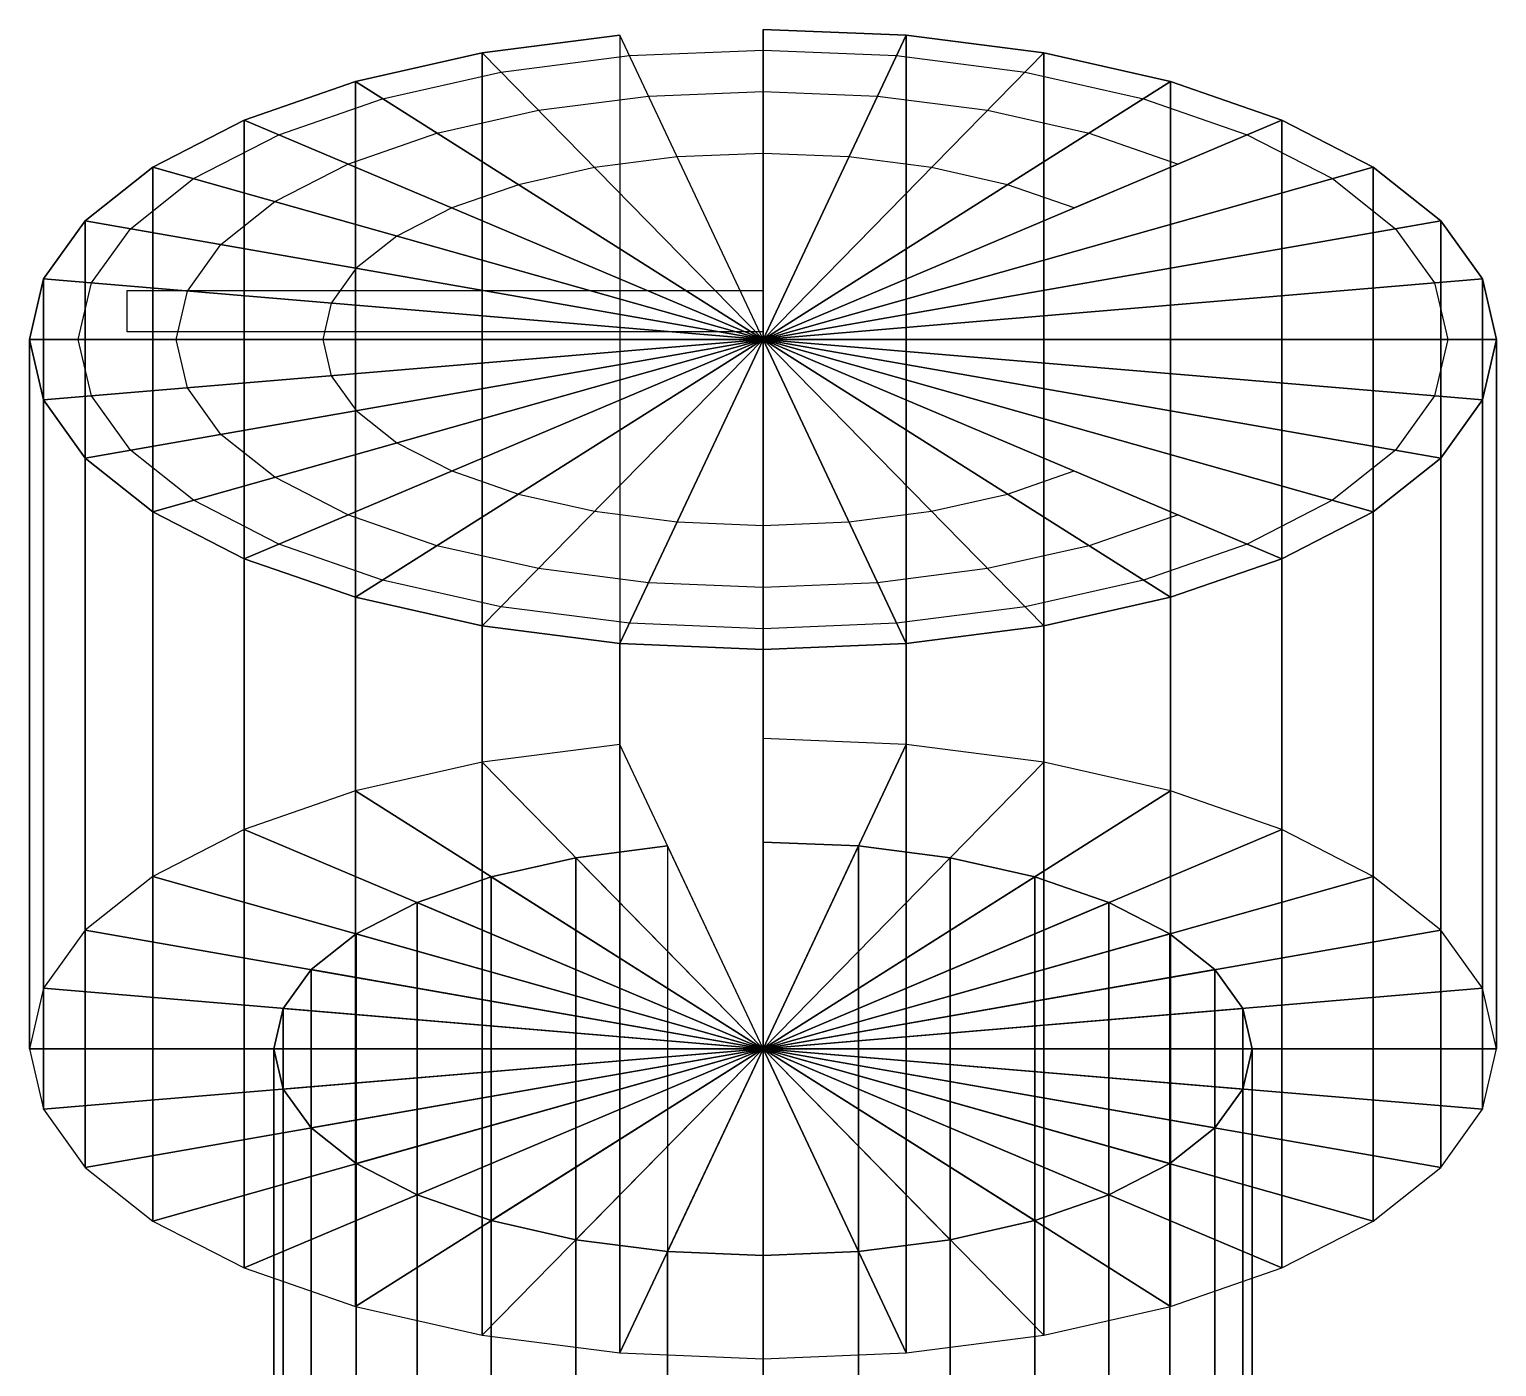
# Model space of a CAD drawing. Header units: millimetres. Extents: x -92220 to 11040, y -5929 to 27498.
# Drawn here: x 200 to 230, y 1093.16 to 1120.5 of the extents above; entities that cross this region are included whole.
import ezdxf

# ---------------------------------------------------------------- set-up
doc = ezdxf.new("R2010")
doc.units = ezdxf.units.MM
doc.layers.add('11 Водоразборный узел', color=7, linetype='Continuous')

# ---------------------------------------------------------------- blocks, each defined once
blk = doc.blocks.new('QMODEL_e17b8aaa_e9d4_400d_a0f2_fbeb3d9ce0b6')
at = {"color": 1, "invisible_edges": 14}
for points in [[(-2.731265, -2.108183, 34.01369), (0, -1.864381, 34.127377), (0, -14.552692, 28.210725)], [(0, -1.864381, 34.127377), (2.731265, -2.108183, 34.01369), (0, -14.552692, 28.210725)], [(-5.357568, -2.830221, 33.676999), (-2.731265, -2.108183, 34.01369), (0, -14.552692, 28.210725)], [(2.731265, -2.108183, 34.01369), (5.357568, -2.830221, 33.676999), (0, -14.552692, 28.210725)], [(-7.777983, -4.002747, 33.130241), (-5.357568, -2.830221, 33.676999), (0, -14.552692, 28.210725)], [(5.357568, -2.830221, 33.676999), (7.777983, -4.002747, 33.130241), (0, -14.552692, 28.210725)], [(-9.899495, -5.580701, 32.39443), (-7.777983, -4.002747, 33.130241), (0, -14.552692, 28.210725)], [(7.777983, -4.002747, 33.130241), (9.899495, -5.580701, 32.39443), (0, -14.552692, 28.210725)], [(-11.640575, -7.503444, 31.497841), (-9.899495, -5.580701, 32.39443), (0, -14.552692, 28.210725)], [(9.899495, -5.580701, 32.39443), (11.640575, -7.503444, 31.497841), (0, -14.552692, 28.210725)], [(-12.934313, -9.697085, 30.47493), (-11.640575, -7.503444, 31.497841), (0, -14.552692, 28.210725)], [(11.640575, -7.503444, 31.497841), (12.934313, -9.697085, 30.47493), (0, -14.552692, 28.210725)], [(-13.730994, -12.077325, 29.365007), (-12.934313, -9.697085, 30.47493), (0, -14.552692, 28.210725)], [(12.934313, -9.697085, 30.47493), (13.730994, -12.077325, 29.365007), (0, -14.552692, 28.210725)], [(-14, -14.552692, 28.210725), (-13.730994, -12.077325, 29.365007), (0, -14.552692, 28.210725)], [(13.730994, -12.077325, 29.365007), (14, -14.552692, 28.210725), (0, -14.552692, 28.210725)], [(-13.730994, -17.028058, 27.056444), (-14, -14.552692, 28.210725), (0, -14.552692, 28.210725)], [(-12.934313, -19.408298, 25.946521), (-13.730994, -17.028058, 27.056444), (0, -14.552692, 28.210725)], [(-11.640575, -21.601939, 24.92361), (-12.934313, -19.408298, 25.946521), (0, -14.552692, 28.210725)], [(-9.899495, -23.524682, 24.027021), (-11.640575, -21.601939, 24.92361), (0, -14.552692, 28.210725)], [(-7.777983, -25.102637, 23.291209), (-9.899495, -23.524682, 24.027021), (0, -14.552692, 28.210725)], [(-5.357568, -26.275162, 22.744452), (-7.777983, -25.102637, 23.291209), (0, -14.552692, 28.210725)], [(-2.731265, -26.9972, 22.407761), (-5.357568, -26.275162, 22.744452), (0, -14.552692, 28.210725)], [(0, -27.241003, 22.294074), (-2.731265, -26.9972, 22.407761), (0, -14.552692, 28.210725)], [(14, -14.552692, 28.210725), (13.730994, -17.028058, 27.056444), (0, -14.552692, 28.210725)], [(13.730994, -17.028058, 27.056444), (12.934313, -19.408298, 25.946521), (0, -14.552692, 28.210725)], [(12.934313, -19.408298, 25.946521), (11.640575, -21.601939, 24.92361), (0, -14.552692, 28.210725)], [(11.640575, -21.601939, 24.92361), (9.899495, -23.524682, 24.027021), (0, -14.552692, 28.210725)], [(9.899495, -23.524682, 24.027021), (7.777983, -25.102637, 23.291209), (0, -14.552692, 28.210725)], [(7.777983, -25.102637, 23.291209), (5.357568, -26.275162, 22.744452), (0, -14.552692, 28.210725)], [(5.357568, -26.275162, 22.744452), (2.731265, -26.9972, 22.407761), (0, -14.552692, 28.210725)], [(2.731265, -26.9972, 22.407761), (0, -27.241003, 22.294074), (0, -14.552692, 28.210725)]]:
    blk.add_3dface(points, dxfattribs=at)
at = {"color": 255}
for points, invisible_edges in [([(-1.755813, -6.65265, 31.941203), (-2.341084, -3.98597, 33.184695), (0, -3.776996, 33.282141), (0, -6.49592, 32.014287)], 5), ([(0, -6.49592, 32.014287), (0, -3.776996, 33.282141), (2.341084, -3.98597, 33.184695), (1.755813, -6.65265, 31.941203)], 5), ([(-3.444151, -7.116818, 31.724758), (-4.592201, -4.604859, 32.896102), (-2.341084, -3.98597, 33.184695), (-1.755813, -6.65265, 31.941203)], 5), ([(1.755813, -6.65265, 31.941203), (2.341084, -3.98597, 33.184695), (4.592201, -4.604859, 32.896102), (3.444151, -7.116818, 31.724758)], 5), ([(-5.000132, -7.870584, 31.373271), (-6.666843, -5.609882, 32.427453), (-4.592201, -4.604859, 32.896102), (-3.444151, -7.116818, 31.724758)], 5), ([(3.444151, -7.116818, 31.724758), (4.592201, -4.604859, 32.896102), (6.666843, -5.609882, 32.427453), (5.000132, -7.870584, 31.373271)], 5), ([(-6.363961, -8.884983, 30.90025), (-8.485281, -6.962414, 31.796758), (-6.666843, -5.609882, 32.427453), (-5.000132, -7.870584, 31.373271)], 5), ([(5.000132, -7.870584, 31.373271), (6.666843, -5.609882, 32.427453), (8.485281, -6.962414, 31.796758), (6.363961, -8.884983, 30.90025)], 1), ([(-7.483227, -10.121032, 30.323871), (-9.977635, -8.610479, 31.028253), (-8.485281, -6.962414, 31.796758), (-6.363961, -8.884983, 30.90025)], 5), ([(-8.314916, -11.53123, 29.666285), (-11.086554, -10.490743, 30.151472), (-9.977635, -8.610479, 31.028253), (-7.483227, -10.121032, 30.323871)], 5), ([(-8.827068, -13.061384, 28.952763), (-11.769423, -12.530949, 29.200109), (-11.086554, -10.490743, 30.151472), (-8.314916, -11.53123, 29.666285)], 5), ([(-9, -14.652692, 28.210725), (-12, -14.652692, 28.210725), (-11.769423, -12.530949, 29.200109), (-8.827068, -13.061384, 28.952763)], 5), ([(-8.827068, -16.243999, 27.468687), (-11.769423, -16.774434, 27.221341), (-12, -14.652692, 28.210725), (-9, -14.652692, 28.210725)], 5), ([(-8.314916, -17.774153, 26.755165), (-11.086554, -18.81464, 26.269979), (-11.769423, -16.774434, 27.221341), (-8.827068, -16.243999, 27.468687)], 5), ([(-7.483227, -19.184351, 26.09758), (-9.977635, -20.694904, 25.393198), (-11.086554, -18.81464, 26.269979), (-8.314916, -17.774153, 26.755165)], 5), ([(-6.363961, -20.4204, 25.521201), (-8.485281, -22.342969, 24.624693), (-9.977635, -20.694904, 25.393198), (-7.483227, -19.184351, 26.09758)], 5), ([(-5.000132, -21.434799, 25.048179), (-6.666843, -23.695502, 23.993997), (-8.485281, -22.342969, 24.624693), (-6.363961, -20.4204, 25.521201)], 5), ([(6.363961, -20.4204, 25.521201), (8.485281, -22.342969, 24.624693), (6.666843, -23.695502, 23.993997), (5.000132, -21.434799, 25.048179)], 4), ([(-3.444151, -22.188566, 24.696693), (-4.592201, -24.700524, 23.525348), (-6.666843, -23.695502, 23.993997), (-5.000132, -21.434799, 25.048179)], 5), ([(5.000132, -21.434799, 25.048179), (6.666843, -23.695502, 23.993997), (4.592201, -24.700524, 23.525348), (3.444151, -22.188566, 24.696693)], 5), ([(-1.755813, -22.652733, 24.480248), (-2.341084, -25.319413, 23.236756), (-4.592201, -24.700524, 23.525348), (-3.444151, -22.188566, 24.696693)], 5), ([(3.444151, -22.188566, 24.696693), (4.592201, -24.700524, 23.525348), (2.341084, -25.319413, 23.236756), (1.755813, -22.652733, 24.480248)], 5), ([(0, -22.809463, 24.407164), (0, -25.528387, 23.13931), (-2.341084, -25.319413, 23.236756), (-1.755813, -22.652733, 24.480248)], 5), ([(1.755813, -22.652733, 24.480248), (2.341084, -25.319413, 23.236756), (0, -25.528387, 23.13931), (0, -22.809463, 24.407164)], 5)]:
    blk.add_3dface(points, dxfattribs=dict(at, invisible_edges=invisible_edges))
at = {"color": 8}
blk.add_3dface([(0, -14.752692, 29.210725), (0, -16.565307, 28.365489), (-13, -16.565307, 28.365489), (-13, -14.752692, 29.210725)], dxfattribs=at)
at = {"color": 23}
mesh = blk.add_polymesh((2, 32), dxfattribs=dict(at, n_close=True))
for k, corner in enumerate([(0, 1.372279, 17.935983), (1.950903, 1.198134, 17.854778), (3.826834, 0.682393, 17.614284), (5.555702, -0.155125, 17.223743), (7.071068, -1.282235, 16.698163), (8.314696, -2.655623, 16.057742), (9.238795, -4.22251, 15.32709), (9.807853, -5.92268, 14.534288), (10, -7.690799, 13.7098), (9.807853, -9.458918, 12.885313), (9.238795, -11.159089, 12.09251), (8.314696, -12.725976, 11.361859), (7.071068, -14.099363, 10.721438), (5.555702, -15.226473, 10.195858), (3.826834, -16.063991, 9.805317), (1.950903, -16.579733, 9.564823), (0, -16.753877, 9.483618), (-1.950903, -16.579733, 9.564823), (-3.826834, -16.063991, 9.805317), (-5.555702, -15.226473, 10.195858), (-7.071068, -14.099363, 10.721438), (-8.314696, -12.725976, 11.361859), (-9.238795, -11.159089, 12.09251), (-9.807853, -9.458918, 12.885313), (-10, -7.690799, 13.7098), (-9.807853, -5.92268, 14.534288), (-9.238795, -4.22251, 15.32709), (-8.314696, -2.655623, 16.057742), (-7.071068, -1.282235, 16.698163), (-5.555702, -0.155125, 17.223743), (-3.826834, 0.682393, 17.614284), (-1.950903, 1.198134, 17.854778), (0, 16.163918, -13.78479), (1.950903, 15.989773, -13.865995), (3.826834, 15.474032, -14.106489), (5.555702, 14.636514, -14.49703), (7.071068, 13.509404, -15.02261), (8.314696, 12.136016, -15.663031), (9.238795, 10.569129, -16.393682), (9.807853, 8.868959, -17.186485), (10, 7.10084, -18.010972), (9.807853, 5.332721, -18.83546), (9.238795, 3.63255, -19.628262), (8.314696, 2.065663, -20.358914), (7.071068, 0.692276, -20.999335), (5.555702, -0.434834, -21.524915), (3.826834, -1.272352, -21.915456), (1.950903, -1.788094, -22.15595), (0, -1.962238, -22.237155), (-1.950903, -1.788094, -22.15595), (-3.826834, -1.272352, -21.915456), (-5.555702, -0.434834, -21.524915), (-7.071068, 0.692276, -20.999335), (-8.314696, 2.065663, -20.358914), (-9.238795, 3.63255, -19.628262), (-9.807853, 5.332721, -18.83546), (-10, 7.10084, -18.010972), (-9.807853, 8.868959, -17.186485), (-9.238795, 10.569129, -16.393682), (-8.314696, 12.136016, -15.663031), (-7.071068, 13.509404, -15.02261), (-5.555702, 14.636514, -14.49703), (-3.826834, 15.474032, -14.106489), (-1.950903, 15.989773, -13.865995)]):
    mesh.set_mesh_vertex(divmod(k, 32), corner)
at = {"color": 255}
mesh = blk.add_polymesh((2, 32), dxfattribs=dict(at, n_close=True))
for k, corner in enumerate([(0, -0.858075, 34.549999), (2.926355, -1.119291, 34.428192), (5.740251, -1.892903, 34.067451), (8.333553, -3.149181, 33.481639), (10.606602, -4.839846, 32.693269), (12.472044, -6.899927, 31.732637), (13.858193, -9.250257, 30.63666), (14.711779, -11.800513, 29.447456), (15, -14.452692, 28.210725), (14.711779, -17.10487, 26.973994), (13.858193, -19.655126, 25.78479), (12.472044, -22.005456, 24.688814), (10.606602, -24.065537, 23.728182), (8.333553, -25.756202, 22.939812), (5.740251, -27.01248, 22.354), (2.926355, -27.786092, 21.993259), (0, -28.047308, 21.871452), (-2.926355, -27.786092, 21.993259), (-5.740251, -27.01248, 22.354), (-8.333553, -25.756202, 22.939812), (-10.606602, -24.065537, 23.728182), (-12.472044, -22.005456, 24.688814), (-13.858193, -19.655126, 25.78479), (-14.711779, -17.10487, 26.973994), (-15, -14.452692, 28.210725), (-14.711779, -11.800513, 29.447456), (-13.858193, -9.250257, 30.63666), (-12.472044, -6.899927, 31.732637), (-10.606602, -4.839846, 32.693269), (-8.333553, -3.149181, 33.481639), (-5.740251, -1.892903, 34.067451), (-2.926355, -1.119291, 34.428192), (0, 5.903817, 20.049075), (2.926355, 5.642601, 19.927267), (5.740251, 4.868989, 19.566526), (8.333553, 3.612711, 18.980714), (10.606602, 1.922046, 18.192344), (12.472044, -0.138035, 17.231713), (13.858193, -2.488365, 16.135736), (14.711779, -5.038621, 14.946532), (15, -7.690799, 13.709801), (14.711779, -10.342978, 12.47307), (13.858193, -12.893234, 11.283866), (12.472044, -15.243564, 10.187889), (10.606602, -17.303645, 9.227257), (8.333553, -18.99431, 8.438887), (5.740251, -20.250588, 7.853075), (2.926355, -21.0242, 7.492334), (0, -21.285416, 7.370527), (-2.926355, -21.0242, 7.492334), (-5.740251, -20.250588, 7.853075), (-8.333553, -18.99431, 8.438887), (-10.606602, -17.303645, 9.227257), (-12.472044, -15.243564, 10.187889), (-13.858193, -12.893234, 11.283866), (-14.711779, -10.342978, 12.47307), (-15, -7.690799, 13.709801), (-14.711779, -5.038621, 14.946532), (-13.858193, -2.488365, 16.135736), (-12.472044, -0.138035, 17.231713), (-10.606602, 1.922046, 18.192344), (-8.333553, 3.612711, 18.980714), (-5.740251, 4.868989, 19.566526), (-2.926355, 5.642601, 19.927267)]):
    mesh.set_mesh_vertex(divmod(k, 32), corner)
mesh = blk.add_polymesh((2, 32), dxfattribs=dict(at, n_close=True))
for k, corner in enumerate([(0, -7.690799, 13.709801), (0, -7.690799, 13.709801), (0, -7.690799, 13.709801), (0, -7.690799, 13.709801), (0, -7.690799, 13.709801), (0, -7.690799, 13.709801), (0, -7.690799, 13.709801), (0, -7.690799, 13.709801), (0, -7.690799, 13.709801), (0, -7.690799, 13.709801), (0, -7.690799, 13.709801), (0, -7.690799, 13.709801), (0, -7.690799, 13.709801), (0, -7.690799, 13.709801), (0, -7.690799, 13.709801), (0, -7.690799, 13.709801), (0, -7.690799, 13.709801), (0, -7.690799, 13.709801), (0, -7.690799, 13.709801), (0, -7.690799, 13.709801), (0, -7.690799, 13.709801), (0, -7.690799, 13.709801), (0, -7.690799, 13.709801), (0, -7.690799, 13.709801), (0, -7.690799, 13.709801), (0, -7.690799, 13.709801), (0, -7.690799, 13.709801), (0, -7.690799, 13.709801), (0, -7.690799, 13.709801), (0, -7.690799, 13.709801), (0, -7.690799, 13.709801), (0, -7.690799, 13.709801), (0, 5.903817, 20.049075), (2.926355, 5.642601, 19.927267), (5.740251, 4.868989, 19.566526), (8.333553, 3.612711, 18.980714), (10.606602, 1.922046, 18.192344), (12.472044, -0.138035, 17.231713), (13.858193, -2.488365, 16.135736), (14.711779, -5.038621, 14.946532), (15, -7.690799, 13.709801), (14.711779, -10.342978, 12.47307), (13.858193, -12.893234, 11.283866), (12.472044, -15.243564, 10.187889), (10.606602, -17.303645, 9.227257), (8.333553, -18.99431, 8.438887), (5.740251, -20.250588, 7.853075), (2.926355, -21.0242, 7.492334), (0, -21.285416, 7.370527), (-2.926355, -21.0242, 7.492334), (-5.740251, -20.250588, 7.853075), (-8.333553, -18.99431, 8.438887), (-10.606602, -17.303645, 9.227257), (-12.472044, -15.243564, 10.187889), (-13.858193, -12.893234, 11.283866), (-14.711779, -10.342978, 12.47307), (-15, -7.690799, 13.709801), (-14.711779, -5.038621, 14.946532), (-13.858193, -2.488365, 16.135736), (-12.472044, -0.138035, 17.231713), (-10.606602, 1.922046, 18.192344), (-8.333553, 3.612711, 18.980714), (-5.740251, 4.868989, 19.566526), (-2.926355, 5.642601, 19.927267)]):
    mesh.set_mesh_vertex(divmod(k, 32), corner)
at = {"color": 23}
mesh = blk.add_polymesh((2, 32), dxfattribs=dict(at, n_close=True))
for k, corner in enumerate([(0, -7.690799, 13.7098), (0, -7.690799, 13.7098), (0, -7.690799, 13.7098), (0, -7.690799, 13.7098), (0, -7.690799, 13.7098), (0, -7.690799, 13.7098), (0, -7.690799, 13.7098), (0, -7.690799, 13.7098), (0, -7.690799, 13.7098), (0, -7.690799, 13.7098), (0, -7.690799, 13.7098), (0, -7.690799, 13.7098), (0, -7.690799, 13.7098), (0, -7.690799, 13.7098), (0, -7.690799, 13.7098), (0, -7.690799, 13.7098), (0, -7.690799, 13.7098), (0, -7.690799, 13.7098), (0, -7.690799, 13.7098), (0, -7.690799, 13.7098), (0, -7.690799, 13.7098), (0, -7.690799, 13.7098), (0, -7.690799, 13.7098), (0, -7.690799, 13.7098), (0, -7.690799, 13.7098), (0, -7.690799, 13.7098), (0, -7.690799, 13.7098), (0, -7.690799, 13.7098), (0, -7.690799, 13.7098), (0, -7.690799, 13.7098), (0, -7.690799, 13.7098), (0, -7.690799, 13.7098), (0, 1.372279, 17.935983), (1.950903, 1.198134, 17.854778), (3.826834, 0.682393, 17.614284), (5.555702, -0.155125, 17.223743), (7.071068, -1.282235, 16.698163), (8.314696, -2.655623, 16.057742), (9.238795, -4.22251, 15.32709), (9.807853, -5.92268, 14.534288), (10, -7.690799, 13.7098), (9.807853, -9.458918, 12.885313), (9.238795, -11.159089, 12.09251), (8.314696, -12.725976, 11.361859), (7.071068, -14.099363, 10.721438), (5.555702, -15.226473, 10.195858), (3.826834, -16.063991, 9.805317), (1.950903, -16.579733, 9.564823), (0, -16.753877, 9.483618), (-1.950903, -16.579733, 9.564823), (-3.826834, -16.063991, 9.805317), (-5.555702, -15.226473, 10.195858), (-7.071068, -14.099363, 10.721438), (-8.314696, -12.725976, 11.361859), (-9.238795, -11.159089, 12.09251), (-9.807853, -9.458918, 12.885313), (-10, -7.690799, 13.7098), (-9.807853, -5.92268, 14.534288), (-9.238795, -4.22251, 15.32709), (-8.314696, -2.655623, 16.057742), (-7.071068, -1.282235, 16.698163), (-5.555702, -0.155125, 17.223743), (-3.826834, 0.682393, 17.614284), (-1.950903, 1.198134, 17.854778)]):
    mesh.set_mesh_vertex(divmod(k, 32), corner)
at = {"color": 255}
mesh = blk.add_polymesh((2, 32), dxfattribs=dict(at, n_close=True))
for k, corner in enumerate([(0, -14.452692, 28.210725), (0, -14.452692, 28.210725), (0, -14.452692, 28.210725), (0, -14.452692, 28.210725), (0, -14.452692, 28.210725), (0, -14.452692, 28.210725), (0, -14.452692, 28.210725), (0, -14.452692, 28.210725), (0, -14.452692, 28.210725), (0, -14.452692, 28.210725), (0, -14.452692, 28.210725), (0, -14.452692, 28.210725), (0, -14.452692, 28.210725), (0, -14.452692, 28.210725), (0, -14.452692, 28.210725), (0, -14.452692, 28.210725), (0, -14.452692, 28.210725), (0, -14.452692, 28.210725), (0, -14.452692, 28.210725), (0, -14.452692, 28.210725), (0, -14.452692, 28.210725), (0, -14.452692, 28.210725), (0, -14.452692, 28.210725), (0, -14.452692, 28.210725), (0, -14.452692, 28.210725), (0, -14.452692, 28.210725), (0, -14.452692, 28.210725), (0, -14.452692, 28.210725), (0, -14.452692, 28.210725), (0, -14.452692, 28.210725), (0, -14.452692, 28.210725), (0, -14.452692, 28.210725), (0, -0.858075, 34.549999), (2.926355, -1.119291, 34.428192), (5.740251, -1.892903, 34.067451), (8.333553, -3.149181, 33.481639), (10.606602, -4.839846, 32.693269), (12.472044, -6.899927, 31.732637), (13.858193, -9.250257, 30.63666), (14.711779, -11.800513, 29.447456), (15, -14.452692, 28.210725), (14.711779, -17.10487, 26.973994), (13.858193, -19.655126, 25.78479), (12.472044, -22.005456, 24.688814), (10.606602, -24.065537, 23.728182), (8.333553, -25.756202, 22.939812), (5.740251, -27.01248, 22.354), (2.926355, -27.786092, 21.993259), (0, -28.047308, 21.871452), (-2.926355, -27.786092, 21.993259), (-5.740251, -27.01248, 22.354), (-8.333553, -25.756202, 22.939812), (-10.606602, -24.065537, 23.728182), (-12.472044, -22.005456, 24.688814), (-13.858193, -19.655126, 25.78479), (-14.711779, -17.10487, 26.973994), (-15, -14.452692, 28.210725), (-14.711779, -11.800513, 29.447456), (-13.858193, -9.250257, 30.63666), (-12.472044, -6.899927, 31.732637), (-10.606602, -4.839846, 32.693269), (-8.333553, -3.149181, 33.481639), (-5.740251, -1.892903, 34.067451), (-2.926355, -1.119291, 34.428192)]):
    mesh.set_mesh_vertex(divmod(k, 32), corner)

msp = doc.modelspace()

# ---------------------------------------------------------------- block references
at = {"layer": '11 Водоразборный узел', "extrusion": (0, 1, 0), "rotation": 180}
msp.add_blockref('QMODEL_e17b8aaa_e9d4_400d_a0f2_fbeb3d9ce0b6', (-215, 12.547, 1085.95), dxfattribs=at)

doc.saveas('drawing.dxf')
